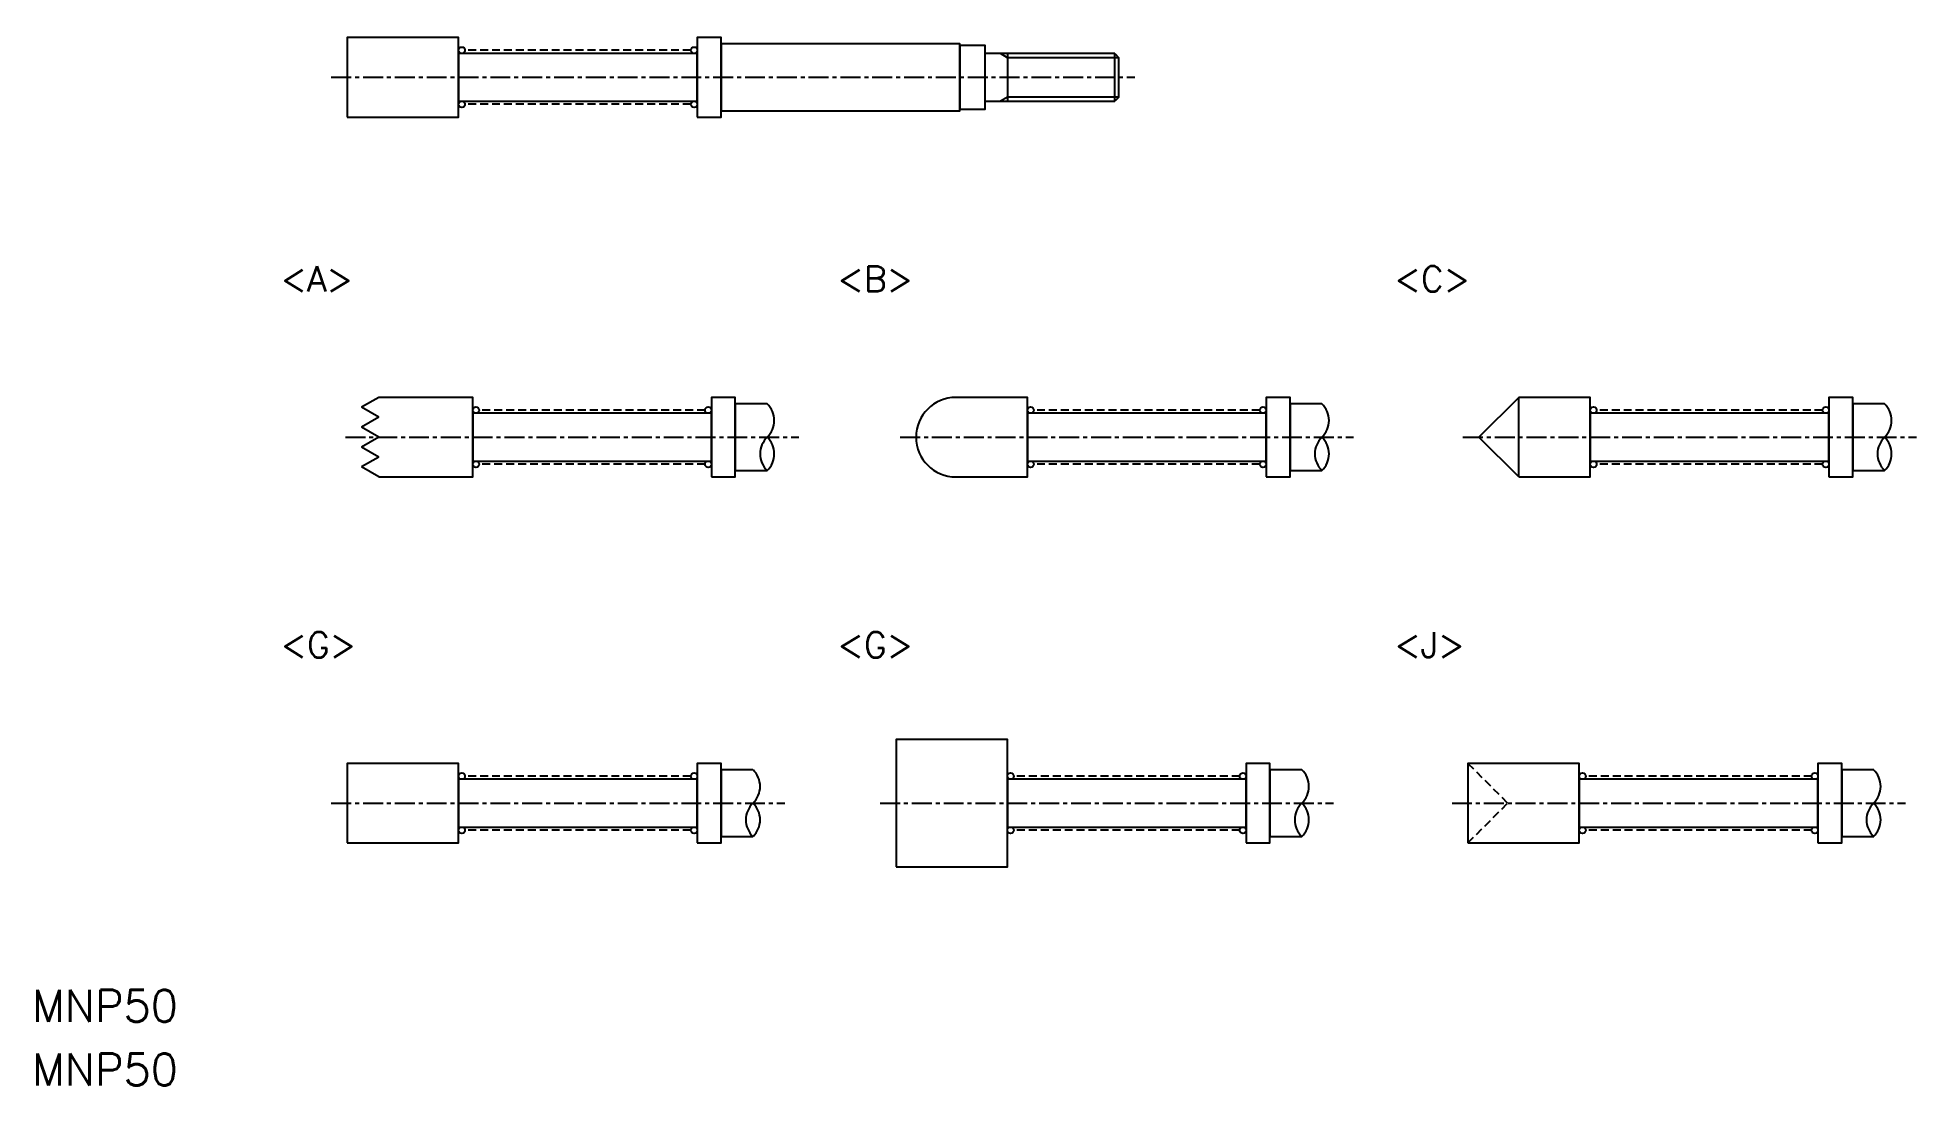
# Model space of a CAD drawing. Extents: x 186 to 304, y -112 to -46.
import ezdxf
from ezdxf.enums import TextEntityAlignment as Align

# ---------------------------------------------------------------- set-up
doc = ezdxf.new("R2010")
doc.units = 0
doc.linetypes.add('CENTER', pattern=[2, 1.25, -0.25, 0.25, -0.25])
doc.linetypes.add('DASHED', pattern=[0.75, 0.5, -0.25])
doc.layers.get('0').update_dxf_attribs({"linetype": 'CONTINUOUS'})
doc.layers.add('CENTER', color=1, linetype='CENTER')
doc.styles.get("Standard").update_dxf_attribs({"font": 'txt.shx', "bigfont": 'bigfont.shx'})

msp = doc.modelspace()

# ---------------------------------------------------------------- linework, layer by layer
at = {"color": 7, "linetype": 'CONTINUOUS'}
for p, q in [((253.39, -47.02), (245.25, -47.02)), ((246.65, -47.02), (246.65, -50.02)), ((253.39, -47.02), (253.65, -47.29)), ((253.39, -50.02), (253.39, -47.02)), ((253.65, -49.76), (253.65, -47.29)), ((245.25, -50.02), (253.39, -50.02)), ((253.65, -49.76), (253.39, -50.02)), ((207.13, -68.64), (206.04, -69.26)), ((207.13, -69.89), (206.04, -69.26)), ((229.54, -69.04), (229.54, -73.24)), ((231.54, -69.04), (229.54, -69.04)), ((266.4, -69.04), (264.4, -69.04)), ((264.4, -69.04), (264.4, -73.24)), ((278.77, -68.64), (276.27, -71.14)), ((278.77, -73.64), (278.77, -68.64)), ((283.27, -69.64), (283.27, -72.64)), ((299.77, -69.04), (299.77, -73.24)), ((301.77, -69.04), (299.77, -69.04)), ((207.13, -69.89), (206.04, -70.51)), ((207.13, -71.14), (206.04, -70.51)), ((207.13, -71.14), (206.04, -71.76)), ((207.13, -71.14), (206.04, -71.76)), ((207.13, -72.39), (206.04, -71.76)), ((278.77, -73.64), (276.27, -71.14)), ((207.13, -72.39), (206.04, -73.01)), ((207.13, -73.64), (206.04, -73.01)), ((229.54, -73.24), (231.54, -73.24)), ((264.4, -73.24), (266.4, -73.24)), ((299.77, -73.24), (301.77, -73.24)), ((230.65, -92.04), (228.65, -92.04)), ((228.65, -92.04), (228.65, -96.24)), ((263.14, -92.04), (263.14, -96.24)), ((265.14, -92.04), (263.14, -92.04)), ((299.08, -92.04), (299.08, -96.24)), ((301.08, -92.04), (299.08, -92.04)), ((212.15, -92.64), (212.15, -95.64)), ((212.15, -92.64), (212.15, -95.64)), ((246.64, -92.64), (246.64, -95.64)), ((246.64, -92.64), (246.64, -95.64)), ((282.58, -92.64), (282.58, -95.64)), ((282.58, -92.64), (282.58, -95.64)), ((282.58, -92.64), (282.58, -95.64)), ((228.65, -96.24), (230.65, -96.24)), ((263.14, -96.24), (265.14, -96.24)), ((299.08, -96.24), (301.08, -96.24))]:
    msp.add_line(p, q, dxfattribs=at)
at = {"color": 3}
for p, q in [((246.65, -47.29), (246.2, -47.02)), ((253.65, -47.29), (246.65, -47.29)), ((246.65, -49.76), (246.2, -50.02)), ((253.65, -49.76), (246.65, -49.76))]:
    msp.add_line(p, q, dxfattribs=at)
at = {"color": 3, "linetype": 'DASHED'}
for p in [(275.58, -91.64), (275.58, -96.64)]:
    msp.add_line(p, (278.08, -94.14), dxfattribs=at)
at = {"color": 7, "linetype": 'CONTINUOUS'}
for points in [[(205.15, -51.02), (212.15, -51.02), (212.15, -46.02), (205.15, -46.02)], [(227.15, -51.02), (228.65, -51.02), (228.65, -46.02), (227.15, -46.02)], [(212.15, -50.02), (227.15, -50.02), (227.15, -47.02), (212.15, -47.02)], [(228.65, -50.62), (243.65, -50.62), (243.65, -46.42), (228.65, -46.42)], [(243.65, -50.52), (245.25, -50.52), (245.25, -46.52), (243.65, -46.52)], [(213.04, -72.64), (228.04, -72.64), (228.04, -69.64), (213.04, -69.64)], [(228.04, -73.64), (229.54, -73.64), (229.54, -68.64), (228.04, -68.64)], [(247.9, -72.64), (262.9, -72.64), (262.9, -69.64), (247.9, -69.64)], [(262.9, -73.64), (264.4, -73.64), (264.4, -68.64), (262.9, -68.64)], [(283.27, -72.64), (298.27, -72.64), (298.27, -69.64), (283.27, -69.64)], [(298.27, -73.64), (299.77, -73.64), (299.77, -68.64), (298.27, -68.64)], [(239.64, -98.14), (246.64, -98.14), (246.64, -90.14), (239.64, -90.14)], [(205.15, -96.64), (212.15, -96.64), (212.15, -91.64), (205.15, -91.64)], [(227.15, -96.64), (228.65, -96.64), (228.65, -91.64), (227.15, -91.64)], [(261.64, -96.64), (263.14, -96.64), (263.14, -91.64), (261.64, -91.64)], [(275.58, -96.64), (282.58, -96.64), (282.58, -91.64), (275.58, -91.64)], [(297.58, -96.64), (299.08, -96.64), (299.08, -91.64), (297.58, -91.64)], [(212.15, -95.64), (227.15, -95.64), (227.15, -92.64), (212.15, -92.64)], [(246.64, -95.64), (261.64, -95.64), (261.64, -92.64), (246.64, -92.64)], [(282.58, -95.64), (297.58, -95.64), (297.58, -92.64), (282.58, -92.64)]]:
    msp.add_lwpolyline(points, close=True, dxfattribs=at)
for points in [[(207.13, -73.64), (213.04, -73.64), (213.04, -68.64), (207.13, -68.64)], [(243.4, -73.64), (247.9, -73.64), (247.9, -68.64), (243.4, -68.64)], [(278.77, -73.64), (283.27, -73.64), (283.27, -68.64), (278.77, -68.64)]]:
    msp.add_lwpolyline(points, dxfattribs=at)
for centre in [(212.35, -46.82), (226.95, -46.82), (212.35, -50.22), (226.95, -50.22), (213.24, -69.44), (227.84, -69.44), (248.1, -69.44), (262.7, -69.44), (283.47, -69.44), (298.07, -69.44), (213.24, -72.84), (227.84, -72.84), (248.1, -72.84), (262.7, -72.84), (283.47, -72.84), (298.07, -72.84), (212.35, -92.44), (226.95, -92.44), (246.84, -92.44), (261.44, -92.44), (282.78, -92.44), (297.38, -92.44), (212.35, -95.84), (226.95, -95.84), (246.84, -95.84), (261.44, -95.84), (282.78, -95.84), (297.38, -95.84)]:
    msp.add_circle(centre, 0.2, dxfattribs=at)
for centre, radius, start, end in [((230.54, -70.09), 1.45, 313.7387, 46.2613), ((243.4, -71.14), 2.5, 90, 270), ((265.4, -70.09), 1.45, 313.7387, 46.2613), ((300.76, -70.09), 1.45, 313.7387, 46.2613), ((232.55, -72.19), 1.45, 133.7387, 226.2613), ((230.54, -72.19), 1.45, 313.7387, 46.2613), ((267.41, -72.19), 1.45, 133.7387, 226.2613), ((265.4, -72.19), 1.45, 313.7387, 46.2613), ((302.77, -72.19), 1.45, 133.7387, 226.2613), ((300.76, -72.19), 1.45, 313.7387, 46.2613), ((229.65, -93.09), 1.45, 313.7387, 46.2613), ((264.14, -93.09), 1.45, 313.7387, 46.2613), ((300.07, -93.09), 1.45, 313.7387, 46.2613), ((231.65, -95.19), 1.45, 133.7387, 226.2613), ((229.65, -95.19), 1.45, 313.7387, 46.2613), ((266.15, -95.19), 1.45, 133.7387, 226.2613), ((264.14, -95.19), 1.45, 313.7387, 46.2613), ((302.08, -95.19), 1.45, 133.7387, 226.2613), ((300.07, -95.19), 1.45, 313.7387, 46.2613)]:
    msp.add_arc(centre, radius, start, end, dxfattribs=at)
at = {"layer": 'CENTER', "color": 3, "linetype": 'DASHED'}
for p, q in [((226.75, -46.82), (212.55, -46.82)), ((226.75, -50.22), (212.55, -50.22)), ((227.64, -69.44), (213.44, -69.44)), ((262.5, -69.44), (248.3, -69.44)), ((297.87, -69.44), (283.67, -69.44)), ((227.64, -72.84), (213.44, -72.84)), ((262.5, -72.84), (248.3, -72.84)), ((297.87, -72.84), (283.67, -72.84)), ((226.75, -92.44), (212.55, -92.44)), ((261.24, -92.44), (247.04, -92.44)), ((297.18, -92.44), (282.98, -92.44)), ((226.75, -95.84), (212.55, -95.84)), ((261.24, -95.84), (247.04, -95.84)), ((297.18, -95.84), (282.98, -95.84))]:
    msp.add_line(p, q, dxfattribs=at)
at = {"layer": 'CENTER', "color": 1, "linetype": 'CENTER'}
for p, q in [((204.15, -48.52), (254.65, -48.52)), ((205.04, -71.14), (233.54, -71.14)), ((239.9, -71.14), (268.4, -71.14)), ((275.27, -71.14), (303.77, -71.14)), ((204.15, -94.14), (232.65, -94.14)), ((238.64, -94.14), (267.14, -94.14)), ((274.58, -94.14), (303.08, -94.14))]:
    msp.add_line(p, q, dxfattribs=at)

# ---------------------------------------------------------------- texts
at = {"color": 7, "linetype": 'CONTINUOUS'}
for s, p in [('<A>', (200.97, -61.19)), ('<B>', (235.97, -61.19)), ('<C>', (270.97, -61.19)), ('<G>', (200.97, -84.19)), ('<G>', (235.97, -84.19)), ('<J>', (270.97, -84.19))]:
    msp.add_text(s, height=1.6, dxfattribs=at).set_placement(p, align=Align.MIDDLE_LEFT)
for p in [(185.35, -107.88), (185.35, -111.88)]:
    msp.add_text('MNP50', height=2, dxfattribs=at).set_placement(p)

doc.saveas('drawing.dxf')
